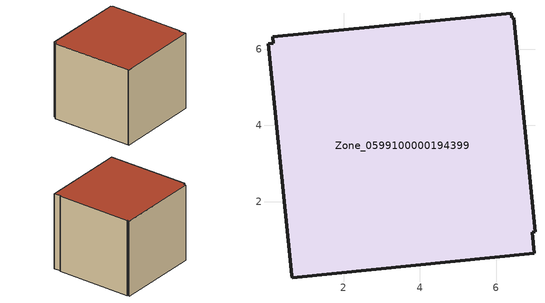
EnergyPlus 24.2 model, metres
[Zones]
Zone_0599100000194399
 floor ground (C_G): 6.46,6.83 7.02,1.21 6.95,1.19 7,0.65 0.65,0 0.65,0.07 0.02,6.13 0.15,6.15 0.14,6.33 6.4,6.94 6.41,6.82 z0
 wall outside (C_F): 6.4,6.94 0.14,6.33 0.15,6.15 0.02,6.13 0.65,0.07 0.65,0 7,0.65 6.95,1.19 7.02,1.21 6.46,6.83 6.41,6.82 6.4,6.94 z0:5.76
 roof outside (C_R): 7.02,1.21 6.46,6.83 6.41,6.82 6.4,6.94 0.14,6.33 0.15,6.15 0.02,6.13 0.65,0.07 0.65,0 7,0.65 6.95,1.19 z5.76
[BUILDING]
Pand.0599100000194399: North Axis=0; Terrain=City; Loads Convergence Tolerance Value=0.04; Temperature Convergence Tolerance Value=0.4; Solar Distribution=FullExterior; Maximum Number of Warmup Days=25; Minimum Number of Warmup Days=1
[Site:Location]
Rotterdam.The.Hague.AP_ZH_NLD Design_Conditions: Latitude=51.96; Longitude=4.45; Time Zone=1; Elevation=-4.5
[SITE:GROUNDTEMPERATURE:BUILDINGSURFACE]
18, 18, 18, 18, 18, 18, 18, 18, 18, 18, 18, 18
[MATERIAL] Thermal Absorptance=0.9; Solar Absorptance=0.7; Visible Absorptance=0.7
Name | Roughness | Thickness | Conductivity | Density | Specific Heat
G.TC.1946-1964 | MediumSmooth | 0.15 | 1 | 540 | 1210
F.TC.1946-1964 | Rough | 0.3 | 0.857143 | 1920 | 840
R.TC.1946-1964 | MediumRough | 0.2 | 0.235294 | 1500 | 1000
[CONSTRUCTION]
C_G: G.TC.1946-1964
C_F: F.TC.1946-1964
C_R: R.TC.1946-1964
[ZONE]
Zone_0599100000194399: Type=1; Multiplier=1; Ceiling Height=Autocalculate; Volume=Autocalculate; Floor Area=autocalculate; Part of Total Floor Area=Yes
[ZONEINFILTRATION:DESIGNFLOWRATE]
Infil_Zone_0599100000194399: Zone or ZoneList or Space or SpaceList=Zone_0599100000194399; Schedule=AlwaysOn; Design Flow Rate Calculation Method=Flow/Area; Flow Rate per Floor Area=0.003; Constant Term Coefficient=1; Temperature Term Coefficient=0; Velocity Term Coefficient=0; Velocity Squared Term Coefficient=0
[HVACTEMPLATE:ZONE:IDEALLOADSAIRSYSTEM]
Zone_0599100000194399: Maximum Heating Supply Air Temperature=50; Minimum Cooling Supply Air Temperature=13; Maximum Heating Supply Air Humidity Ratio=0.0156; Minimum Cooling Supply Air Humidity Ratio=0.0077; Heating Limit=NoLimit; Cooling Limit=NoLimit; Dehumidification Control Type=ConstantSensibleHeatRatio; Cooling Sensible Heat Ratio=0.7; Dehumidification Setpoint=60; Humidification Control Type=None; Humidification Setpoint=30; Outdoor Air Method=None; Outdoor Air Flow Rate per Person=0.00944; Outdoor Air Flow Rate per Zone Floor Area=0; Outdoor Air Flow Rate per Zone=0; Demand Controlled Ventilation Type=None; Outdoor Air Economizer Type=NoEconomizer; Heat Recovery Type=None; Sensible Heat Recovery Effectiveness=0.7; Latent Heat Recovery Effectiveness=0.65
[ZONECONTROL:THERMOSTAT]
ThermostatControl_Zone_0599100000194399: Zone or ZoneList=Zone_0599100000194399; Control Type Schedule=DualSetpointControlType; Control 1=Thermostat_Zone_0599100000194399; Temperature Difference Between Cutout And Setpoint=0
[THERMOSTATSETPOINT:DUALSETPOINT]
Thermostat_Zone_0599100000194399: Heating Setpoint Temperature Schedule=HeatingSetpoint_Zone_0599100000194399; Cooling Setpoint Temperature Schedule=CoolingSetpoint_Zone_0599100000194399
[SCHEDULE:COMPACT]
HeatingSetpoint_Zone_0599100000194399: Through: 12/31, For: AllDays, Until: 24:00, 21
CoolingSetpoint_Zone_0599100000194399: Through: 12/31, For: AllDays, Until: 24:00, 24
DualSetpointControlType: Through: 12/31, For: AllDays, Until: 24:00, 4
AlwaysOn: Through: 12/31, For: AllDays, Until: 24:00, 1
